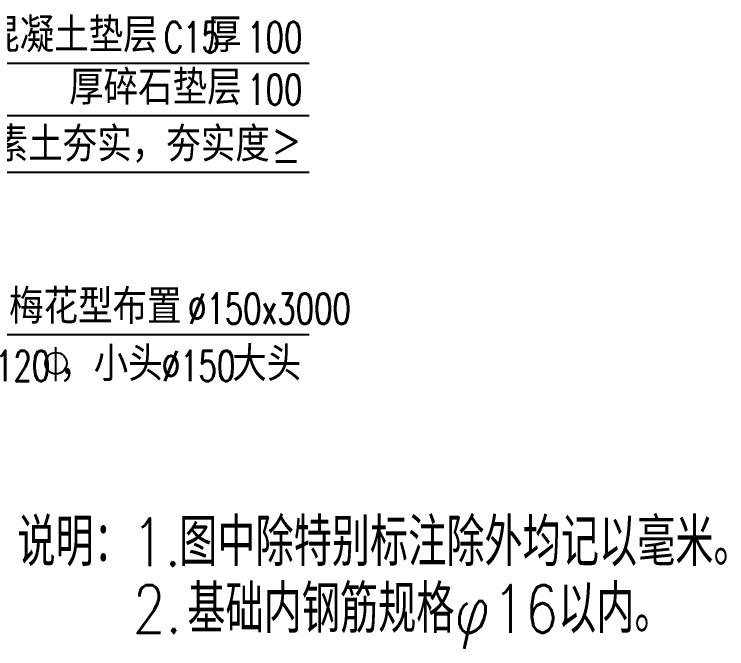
# Model space of a CAD drawing. Header units: millimetres. Extents: x -1471591 to 944464, y -468930 to 547002.
# Drawn here: x -762791 to -760700, y 144551 to 146412 of the extents above; entities that cross this region are included whole.
import ezdxf

# ---------------------------------------------------------------- set-up
doc = ezdxf.new("R2010")
doc.units = ezdxf.units.MM
doc.header["$LTSCALE"] = 10
doc.layers.add('DIM_LEAD', color=3, linetype='Continuous')
doc.layers.add('PUB_TEXT', color=7, linetype='Continuous')
doc.styles.add('_TCH_DIM', font='SIMPLEX.shx', dxfattribs={"bigfont": 'hztxt.shx'})
doc.styles.get("Standard").update_dxf_attribs({"font": 'simplex.shx', "width": 0.8, "bigfont": 'hztxt.shx'})

msp = doc.modelspace()

# ---------------------------------------------------------------- linework, layer by layer
at = {"layer": 'DIM_LEAD', "color": 1}
for p, q in [((-763121.2, 146269.1), (-761925.5, 146269.1)), ((-763121.2, 146115.4), (-761925.5, 146115.4)), ((-763121.2, 145948.7), (-761925.5, 145948.7)), ((-763121.2, 145472.8), (-761925.5, 145472.8))]:
    msp.add_line(p, q, dxfattribs=at)
at = {"layer": 'PUB_TEXT'}
msp.add_line((-762669.4, 145436.1), (-762669.4, 145336.3), dxfattribs=at)
msp.add_circle((-762668.1, 145388.8), 31.5, dxfattribs=at)

# ---------------------------------------------------------------- texts
at = {"layer": 'PUB_TEXT', "style": '_TCH_DIM'}
for s, height, p in [('混凝土垫层', 101.28, (-762876.1, 146300.6)), ('厚', 101.3, (-762225.4, 146300.6)), ('厚碎石垫层', 101.28, (-762629.7, 146146.9)), ('素土夯实，夯实度≥', 101.28, (-762850.9, 145980.2)), ('杉木桩，梅花型布置', 101.28, (-763211, 145504.3)), ('，小头', 101.28, (-762658.8, 145336.3)), ('大头', 101.28, (-762150.7, 145336.3))]:
    msp.add_text(s, height=height, dxfattribs=at).set_placement(p)
at = {"layer": 'PUB_TEXT', "style": '_TCH_DIM', "width": 0.705882}
for s, p in [('C15', (-762351.7, 146300.6)), ('100', (-762107, 146300.6)), ('100', (-762107, 146146.9)), ('%%c150x3000', (-762280.7, 145504.3)), ('120', (-762846.9, 145336.3)), ('%%c150', (-762357.7, 145336.3))]:
    msp.add_text(s, height=89.25, dxfattribs=at).set_placement(p)
at = {"layer": 'PUB_TEXT', "width": 0.8}
for s, p in [('说明：', (-762781.3, 144793.9)), ('1.', (-762445.3, 144793.9)), ('图中除特别标注除外均记以毫米。', (-762306.7, 144793.9)), ('基础内钢筋规格φ', (-762282.7, 144597.9)), ('以内。', (-761194.7, 144597.9)), ('2.', (-762442.7, 144597.9)), ('16', (-761386.7, 144597.9))]:
    msp.add_text(s, height=140, dxfattribs=at).set_placement(p)

doc.saveas('drawing.dxf')
